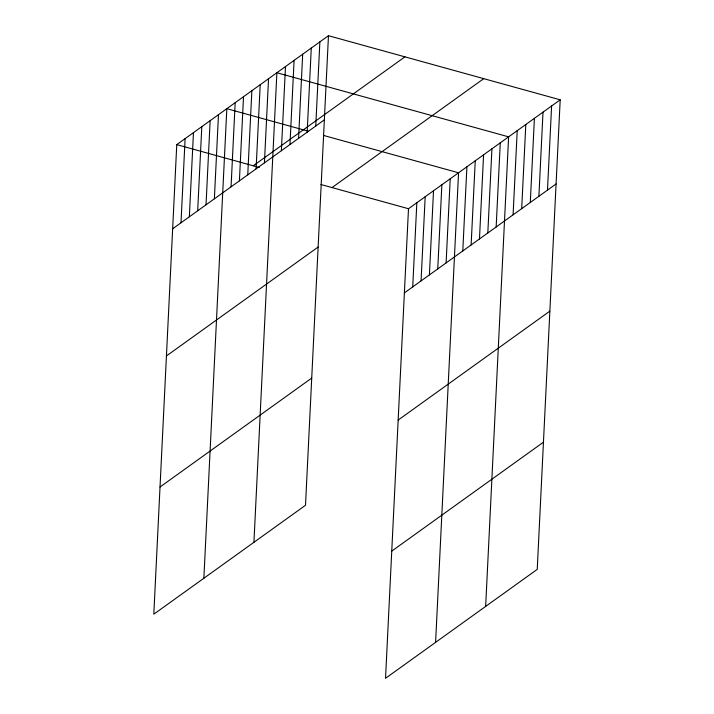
<?xml version="1.0" encoding="UTF-8"?>
<svg xmlns="http://www.w3.org/2000/svg" width="714" height="714" viewBox="0 0 714 714"><rect width="100%" height="100%" fill="white"/><g stroke="black" fill="none" stroke-linecap="round" stroke-linejoin="round"><path stroke-width="1.07" d="M328.467 35.7L176.769 144.621L153.805 614.192L305.503 505.271L328.467 35.7L560.195 99.808L537.231 569.379L385.533 678.3L408.497 208.729L560.195 99.808M180.999 222.777L185.113 138.632M189.344 216.788L193.458 132.643M197.68 210.8L201.803 126.655M206.025 204.811L210.139 120.657M214.37 198.813L218.484 114.668M203.865 578.242L226.829 108.68L308.35 131.233M231.059 186.836L235.174 102.691M239.404 180.847L243.519 96.693M247.749 174.85L251.863 90.705M256.085 168.861L260.208 84.716M264.43 162.872L268.544 78.727M253.925 542.301L276.889 72.73L508.618 136.847L485.654 606.409M281.37 150.708L285.493 66.563M289.973 144.531L294.088 60.387M298.568 138.364L302.682 54.219M307.163 132.188L311.277 48.043M315.758 126.021L319.872 41.876M412.719 286.885L416.842 202.74M421.064 280.897L425.178 196.752M429.409 274.908L433.523 190.763M437.753 268.919L441.868 184.774M446.098 262.922L450.213 178.777M435.594 642.359L458.558 172.788L323.504 135.428M462.788 250.944L466.902 166.799M471.133 244.956L475.247 160.811M479.469 238.958L483.583 154.813M487.814 232.969L491.928 148.824M496.159 226.981L500.273 142.836M513.098 214.816L517.213 130.671M521.693 208.649L525.807 124.495M530.297 202.473L534.411 118.328M538.891 196.296L543.006 112.152M547.486 190.129L551.601 105.984M253.238 165.782L404.945 56.852M172.654 228.775L324.352 119.845M332.028 187.577L483.726 78.656M166.433 355.956L318.132 247.035M404.383 292.883L556.081 183.953M160.025 487.002L311.723 378.081M398.162 420.064L549.86 311.143M391.754 551.11L543.452 442.189M176.769 144.621L259.298 167.46M320.916 184.507L408.497 208.729"/></g></svg>
